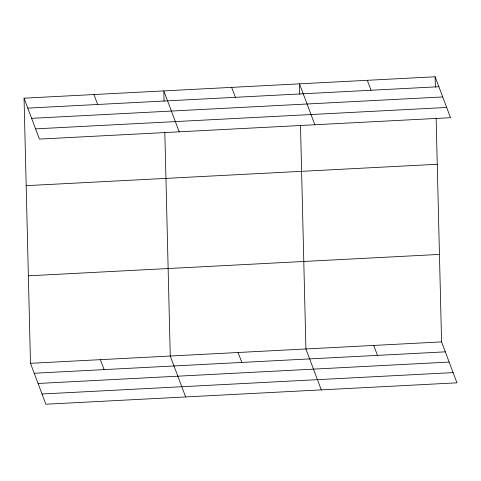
<?xml version="1.0" encoding="UTF-8"?>
<svg xmlns="http://www.w3.org/2000/svg" width="481" height="481" viewBox="0 0 481 481"><rect width="100%" height="100%" fill="white"/><g stroke="black" fill="none" stroke-linecap="round" stroke-linejoin="round"><path stroke-width="0.72" d="M24.05 98.178L435.131 76.78L450.511 117.695L39.43 139.093L24.05 98.178L30.489 363.305L45.869 404.22L456.95 382.822L441.57 341.907L436.141 118.302M27.784 108.117L438.87 86.718M31.626 118.338L442.712 96.94M35.588 128.872L446.669 107.473M26.172 185.666L437.259 164.268M28.361 275.811L439.448 254.413M30.489 363.305L441.57 341.907M34.223 373.244L445.304 351.845M38.065 383.465L449.146 362.067M42.021 393.999L453.108 372.601M367.304 80.309L371.037 90.248M314.857 124.759L299.477 83.838L299.729 94.222M373.743 345.436L377.477 355.375M231.65 87.368L235.383 97.306M321.29 389.887L305.91 348.965L300.487 125.361M179.197 131.818L163.817 90.903L164.069 101.281M238.083 352.501L241.817 362.433M93.933 94.541L97.667 104.479M185.636 396.945L170.256 356.03L164.827 132.425M100.373 359.668L104.106 369.606M435.131 76.78L435.383 87.157"/></g></svg>
